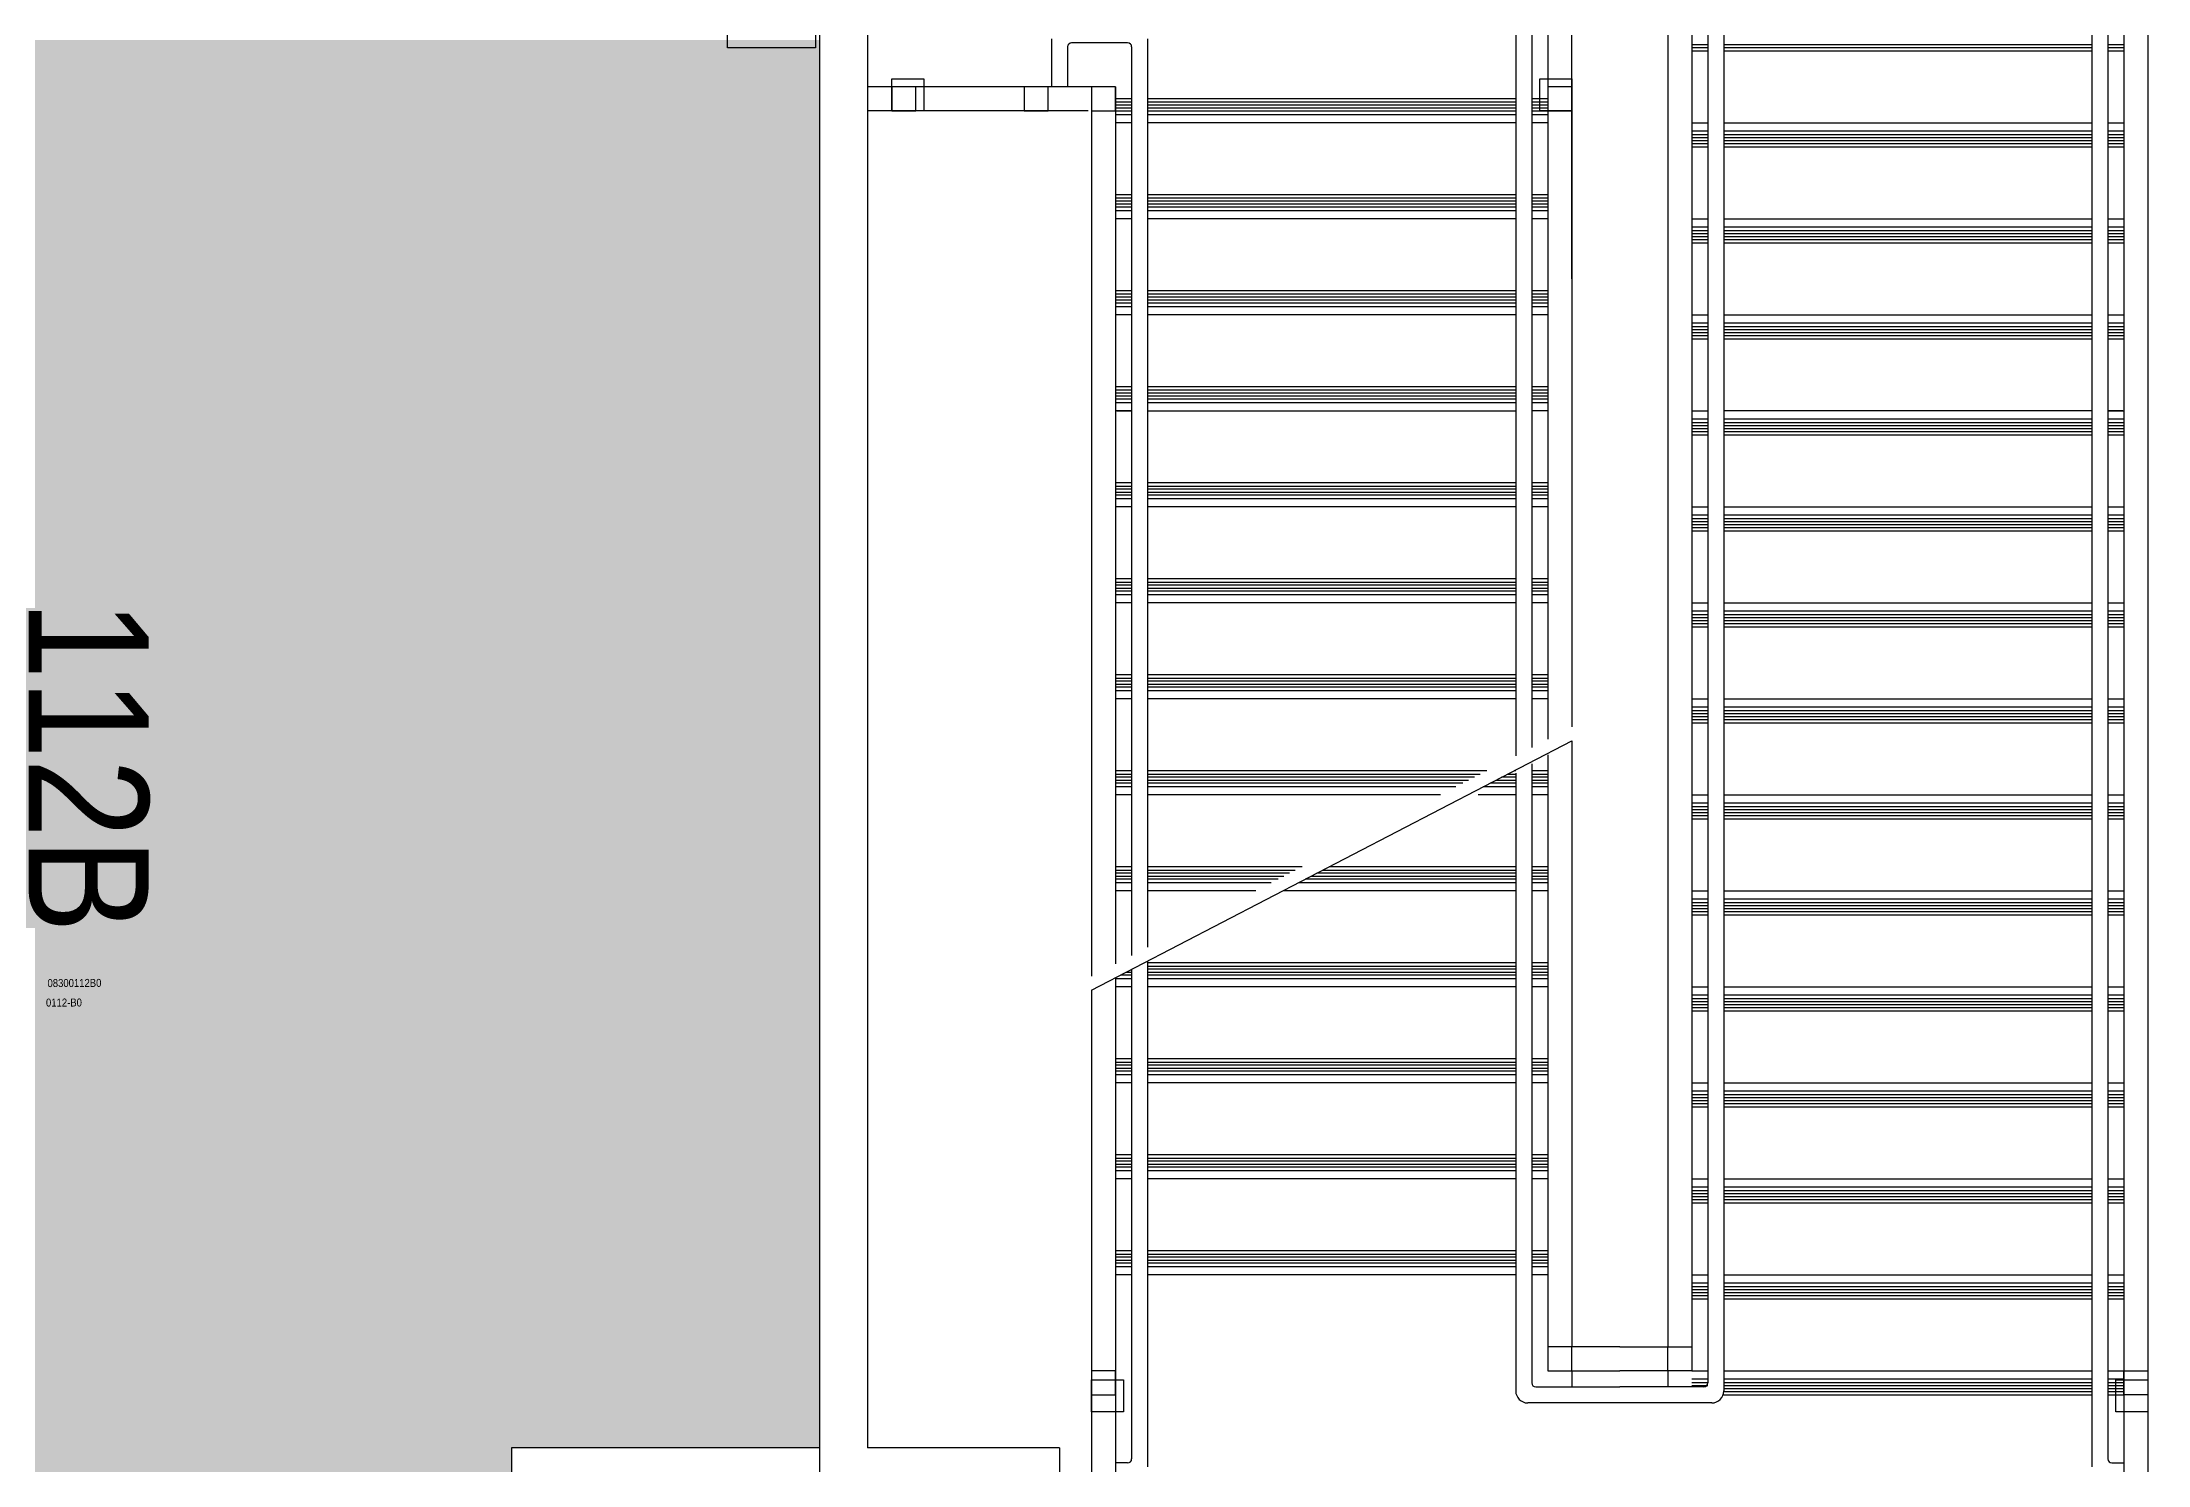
# Model space of a CAD drawing. Header units: inches. Extents: x 69173377 to 69175838, y 27696061 to 27697676.
# Drawn here: x 69175412.6 to 69175675.8, y 27696562.7 to 27696740.6 of the extents above; entities that cross this region are included whole.
import ezdxf
from ezdxf.enums import TextEntityAlignment as Align

# ---------------------------------------------------------------- set-up
doc = ezdxf.new("R2010")
doc.units = ezdxf.units.IN
doc.header["$LTSCALE"] = 0.5
doc.header["$MEASUREMENT"] = 0
for name, color, linetype in [('A-FLOR', 3, 'Continuous'), ('A-IDEN-RNUM', 7, 'Continuous'), ('A-IDEN-SNUM', 4, 'Continuous'), ('A-IDEN-VNUM', 4, 'Continuous'), ('A-SITE', 3, 'Continuous'), ('A-WALL', 5, 'Continuous'), ('Rooms-Category-Color', 7, 'Continuous'), ('Rooms-College-Color', 7, 'Continuous'), ('Rooms-Department-Color', 7, 'Continuous'), ('Rooms-Division-Color', 7, 'Continuous')]:
    doc.layers.add(name, color=color, linetype=linetype)
doc.styles.add('CP_ROOMSNUMBER', font='arial.ttf', dxfattribs={"height": 1})
doc.styles.add('CP_ROOMVNUMBER', font='arial.ttf', dxfattribs={"width": 0.85, "height": 0.075})

msp = doc.modelspace()

# ---------------------------------------------------------------- hatches: boundary and pattern name
at = {"layer": 'Rooms-Category-Color', "true_color": 0xfa9ba3}
msp.add_hatch(color=241, dxfattribs=at).paths.add_polyline_path([(69175509.78, 27696740.84), (69175509.78, 27696564.84), (69175471.28, 27696564.84), (69175471.28, 27696492.84), (69175509.78, 27696492.84), (69175509.78, 27696336.84), (69175533.78, 27696336.84), (69175533.78, 27696210.84), (69175473.78, 27696210.84), (69175473.78, 27696236.84), (69175383.78, 27696236.84), (69175383.78, 27696210.84), (69175335.78, 27696210.84), (69175335.78, 27696236.84), (69175218.78, 27696236.84), (69175218.78, 27696558.84), (69175294.78, 27696558.84), (69175294.78, 27696777.84), (69175369.78, 27696777.84), (69175369.78, 27696740.84), (69175509.78, 27696740.84)])
at = {"layer": 'Rooms-College-Color', "true_color": 0xadadad}
msp.add_hatch(color=253, dxfattribs=at).paths.add_polyline_path([(69175509.78, 27696740.84), (69175509.78, 27696564.84), (69175471.28, 27696564.84), (69175471.28, 27696492.84), (69175509.78, 27696492.84), (69175509.78, 27696336.84), (69175533.78, 27696336.84), (69175533.78, 27696210.84), (69175473.78, 27696210.84), (69175473.78, 27696236.84), (69175383.78, 27696236.84), (69175383.78, 27696210.84), (69175335.78, 27696210.84), (69175335.78, 27696236.84), (69175218.78, 27696236.84), (69175218.78, 27696558.84), (69175294.78, 27696558.84), (69175294.78, 27696777.84), (69175369.78, 27696777.84), (69175369.78, 27696740.84), (69175509.78, 27696740.84)])
at = {"layer": 'Rooms-Department-Color', "true_color": 0x80bc67}
msp.add_hatch(color=83, dxfattribs=at).paths.add_polyline_path([(69175509.78, 27696740.84), (69175509.78, 27696564.84), (69175471.28, 27696564.84), (69175471.28, 27696492.84), (69175509.78, 27696492.84), (69175509.78, 27696336.84), (69175533.78, 27696336.84), (69175533.78, 27696210.84), (69175473.78, 27696210.84), (69175473.78, 27696236.84), (69175383.78, 27696236.84), (69175383.78, 27696210.84), (69175335.78, 27696210.84), (69175335.78, 27696236.84), (69175218.78, 27696236.84), (69175218.78, 27696558.84), (69175294.78, 27696558.84), (69175294.78, 27696777.84), (69175369.78, 27696777.84), (69175369.78, 27696740.84), (69175509.78, 27696740.84)])
at = {"layer": 'Rooms-Division-Color', "true_color": 0x80bc67}
msp.add_hatch(color=83, dxfattribs=at).paths.add_polyline_path([(69175509.78, 27696740.84), (69175509.78, 27696564.84), (69175471.28, 27696564.84), (69175471.28, 27696492.84), (69175509.78, 27696492.84), (69175509.78, 27696336.84), (69175533.78, 27696336.84), (69175533.78, 27696210.84), (69175473.78, 27696210.84), (69175473.78, 27696236.84), (69175383.78, 27696236.84), (69175383.78, 27696210.84), (69175335.78, 27696210.84), (69175335.78, 27696236.84), (69175218.78, 27696236.84), (69175218.78, 27696558.84), (69175294.78, 27696558.84), (69175294.78, 27696777.84), (69175369.78, 27696777.84), (69175369.78, 27696740.84), (69175509.78, 27696740.84)])

# ---------------------------------------------------------------- linework, layer by layer
at = {"layer": 'A-FLOR'}
msp.add_lwpolyline([(69175509.28, 27696747.84), (69175509.28, 27696739.84), (69175498.28, 27696739.84), (69175498.28, 27696747.84)], close=True, dxfattribs=at)
at = {"layer": 'A-SITE'}
for p, q in [((69175600.78, 27696886.84), (69175600.78, 27696653.43)), ((69175603.78, 27696710.97), (69175603.78, 27696886.84)), ((69175620.78, 27696766.47), (69175620.78, 27696650.34)), ((69175622.78, 27696766.47), (69175622.78, 27696649.18)), ((69175668.78, 27696766.47), (69175668.78, 27696626.09)), ((69175670.78, 27696766.47), (69175670.78, 27696624.93)), ((69175596.78, 27696754.47), (69175596.78, 27696651.36)), ((69175598.78, 27696754.47), (69175598.78, 27696652.39)), ((69175618.78, 27696746.98), (69175618.78, 27696651.49)), ((69175672.78, 27696746.98), (69175672.78, 27696623.78)), ((69175672.78, 27696746.98), (69175672.78, 27696623.78)), ((69175615.78, 27696743.98), (69175615.78, 27696653.22)), ((69175675.78, 27696743.98), (69175675.78, 27696622.05)), ((69175538.78, 27696740.97), (69175538.78, 27696734.98)), ((69175540.78, 27696739.97), (69175540.78, 27696734.98)), ((69175548.28, 27696740.47), (69175541.28, 27696740.47)), ((69175548.78, 27696739.97), (69175548.78, 27696626.41)), ((69175550.78, 27696740.97), (69175550.78, 27696627.45)), ((69175618.78, 27696740.28), (69175620.78, 27696740.28)), ((69175618.78, 27696739.91), (69175620.78, 27696739.91)), ((69175618.78, 27696739.47), (69175620.78, 27696739.47)), ((69175622.78, 27696740.28), (69175668.78, 27696740.28)), ((69175622.78, 27696739.91), (69175668.78, 27696739.91)), ((69175622.78, 27696739.47), (69175668.78, 27696739.47)), ((69175670.78, 27696740.28), (69175672.78, 27696740.28)), ((69175670.78, 27696739.91), (69175672.78, 27696739.91)), ((69175670.78, 27696739.47), (69175672.78, 27696739.47)), ((69175546.34, 27696734.98), (69175515.79, 27696734.98)), ((69175546.78, 27696734.98), (69175546.78, 27696625.37)), ((69175546.78, 27696734.98), (69175546.78, 27696625.37)), ((69175543.34, 27696731.97), (69175515.79, 27696731.97)), ((69175543.78, 27696731.97), (69175543.78, 27696623.82)), ((69175548.78, 27696733.47), (69175546.78, 27696733.47)), ((69175548.78, 27696733.04), (69175546.78, 27696733.04)), ((69175548.78, 27696732.67), (69175546.78, 27696732.67)), ((69175548.78, 27696732.29), (69175546.78, 27696732.29)), ((69175548.78, 27696731.92), (69175546.78, 27696731.92)), ((69175596.78, 27696733.47), (69175550.78, 27696733.47)), ((69175596.78, 27696733.04), (69175550.78, 27696733.04)), ((69175596.78, 27696732.67), (69175550.78, 27696732.67)), ((69175596.78, 27696732.29), (69175550.78, 27696732.29)), ((69175596.78, 27696731.92), (69175550.78, 27696731.92)), ((69175600.78, 27696733.47), (69175598.78, 27696733.47)), ((69175600.78, 27696733.04), (69175598.78, 27696733.04)), ((69175600.78, 27696732.67), (69175598.78, 27696732.67)), ((69175600.78, 27696732.29), (69175598.78, 27696732.29)), ((69175600.78, 27696731.92), (69175598.78, 27696731.92)), ((69175603.78, 27696731.97), (69175603.78, 27696654.99)), ((69175548.78, 27696731.47), (69175546.78, 27696731.47)), ((69175596.78, 27696731.47), (69175550.78, 27696731.47)), ((69175600.78, 27696731.47), (69175598.78, 27696731.47)), ((69175618.78, 27696729.47), (69175620.78, 27696729.47)), ((69175618.78, 27696729.03), (69175620.78, 27696729.03)), ((69175622.78, 27696729.47), (69175668.78, 27696729.47)), ((69175622.78, 27696729.03), (69175668.78, 27696729.03)), ((69175670.78, 27696729.47), (69175672.78, 27696729.47)), ((69175670.78, 27696729.03), (69175672.78, 27696729.03)), ((69175618.78, 27696728.66), (69175620.78, 27696728.66)), ((69175618.78, 27696728.28), (69175620.78, 27696728.28)), ((69175618.78, 27696727.91), (69175620.78, 27696727.91)), ((69175618.78, 27696727.47), (69175620.78, 27696727.47)), ((69175622.78, 27696728.66), (69175668.78, 27696728.66)), ((69175622.78, 27696728.28), (69175668.78, 27696728.28)), ((69175622.78, 27696727.91), (69175668.78, 27696727.91)), ((69175622.78, 27696727.47), (69175668.78, 27696727.47)), ((69175670.78, 27696728.66), (69175672.78, 27696728.66)), ((69175670.78, 27696728.28), (69175672.78, 27696728.28)), ((69175670.78, 27696727.91), (69175672.78, 27696727.91)), ((69175670.78, 27696727.47), (69175672.78, 27696727.47)), ((69175548.78, 27696721.47), (69175546.78, 27696721.47)), ((69175548.78, 27696721.04), (69175546.78, 27696721.04)), ((69175596.78, 27696721.47), (69175550.78, 27696721.47)), ((69175596.78, 27696721.04), (69175550.78, 27696721.04)), ((69175600.78, 27696721.47), (69175598.78, 27696721.47)), ((69175600.78, 27696721.04), (69175598.78, 27696721.04)), ((69175548.78, 27696720.67), (69175546.78, 27696720.67)), ((69175548.78, 27696720.29), (69175546.78, 27696720.29)), ((69175548.78, 27696719.92), (69175546.78, 27696719.92)), ((69175548.78, 27696719.47), (69175546.78, 27696719.47)), ((69175596.78, 27696720.67), (69175550.78, 27696720.67)), ((69175596.78, 27696720.29), (69175550.78, 27696720.29)), ((69175596.78, 27696719.92), (69175550.78, 27696719.92)), ((69175596.78, 27696719.47), (69175550.78, 27696719.47)), ((69175600.78, 27696720.67), (69175598.78, 27696720.67)), ((69175600.78, 27696720.29), (69175598.78, 27696720.29)), ((69175600.78, 27696719.92), (69175598.78, 27696719.92)), ((69175600.78, 27696719.47), (69175598.78, 27696719.47)), ((69175618.78, 27696717.47), (69175620.78, 27696717.47)), ((69175618.78, 27696717.03), (69175620.78, 27696717.03)), ((69175618.78, 27696716.66), (69175620.78, 27696716.66)), ((69175618.78, 27696716.28), (69175620.78, 27696716.28)), ((69175618.78, 27696715.91), (69175620.78, 27696715.91)), ((69175622.78, 27696717.47), (69175668.78, 27696717.47)), ((69175622.78, 27696717.03), (69175668.78, 27696717.03)), ((69175622.78, 27696716.66), (69175668.78, 27696716.66)), ((69175622.78, 27696716.28), (69175668.78, 27696716.28)), ((69175622.78, 27696715.91), (69175668.78, 27696715.91)), ((69175670.78, 27696717.47), (69175672.78, 27696717.47)), ((69175670.78, 27696717.03), (69175672.78, 27696717.03)), ((69175670.78, 27696716.66), (69175672.78, 27696716.66)), ((69175670.78, 27696716.28), (69175672.78, 27696716.28)), ((69175670.78, 27696715.91), (69175672.78, 27696715.91)), ((69175618.78, 27696715.47), (69175620.78, 27696715.47)), ((69175622.78, 27696715.47), (69175668.78, 27696715.47)), ((69175670.78, 27696715.47), (69175672.78, 27696715.47)), ((69175548.78, 27696709.47), (69175546.78, 27696709.47)), ((69175548.78, 27696709.04), (69175546.78, 27696709.04)), ((69175548.78, 27696708.67), (69175546.78, 27696708.67)), ((69175548.78, 27696708.29), (69175546.78, 27696708.29)), ((69175548.78, 27696707.92), (69175546.78, 27696707.92)), ((69175596.78, 27696709.47), (69175550.78, 27696709.47)), ((69175596.78, 27696709.04), (69175550.78, 27696709.04)), ((69175596.78, 27696708.67), (69175550.78, 27696708.67)), ((69175596.78, 27696708.29), (69175550.78, 27696708.29)), ((69175596.78, 27696707.92), (69175550.78, 27696707.92)), ((69175600.78, 27696709.47), (69175598.78, 27696709.47)), ((69175600.78, 27696709.04), (69175598.78, 27696709.04)), ((69175600.78, 27696708.67), (69175598.78, 27696708.67)), ((69175600.78, 27696708.29), (69175598.78, 27696708.29)), ((69175600.78, 27696707.92), (69175598.78, 27696707.92)), ((69175548.78, 27696707.47), (69175546.78, 27696707.47)), ((69175596.78, 27696707.47), (69175550.78, 27696707.47)), ((69175600.78, 27696707.47), (69175598.78, 27696707.47)), ((69175618.78, 27696705.47), (69175620.78, 27696705.47)), ((69175622.78, 27696705.47), (69175668.78, 27696705.47)), ((69175670.78, 27696705.47), (69175672.78, 27696705.47)), ((69175618.78, 27696705.03), (69175620.78, 27696705.03)), ((69175618.78, 27696704.66), (69175620.78, 27696704.66)), ((69175618.78, 27696704.28), (69175620.78, 27696704.28)), ((69175618.78, 27696703.91), (69175620.78, 27696703.91)), ((69175618.78, 27696703.47), (69175620.78, 27696703.47)), ((69175622.78, 27696705.03), (69175668.78, 27696705.03)), ((69175622.78, 27696704.66), (69175668.78, 27696704.66)), ((69175622.78, 27696704.28), (69175668.78, 27696704.28)), ((69175622.78, 27696703.91), (69175668.78, 27696703.91)), ((69175622.78, 27696703.47), (69175668.78, 27696703.47)), ((69175670.78, 27696705.03), (69175672.78, 27696705.03)), ((69175670.78, 27696704.66), (69175672.78, 27696704.66)), ((69175670.78, 27696704.28), (69175672.78, 27696704.28)), ((69175670.78, 27696703.91), (69175672.78, 27696703.91)), ((69175670.78, 27696703.47), (69175672.78, 27696703.47)), ((69175548.78, 27696697.48), (69175546.78, 27696697.48)), ((69175596.78, 27696697.48), (69175550.78, 27696697.48)), ((69175600.78, 27696697.48), (69175598.78, 27696697.48)), ((69175548.78, 27696697.04), (69175546.78, 27696697.04)), ((69175548.78, 27696696.67), (69175546.78, 27696696.67)), ((69175548.78, 27696696.29), (69175546.78, 27696696.29)), ((69175548.78, 27696695.92), (69175546.78, 27696695.92)), ((69175548.78, 27696695.48), (69175546.78, 27696695.48)), ((69175596.78, 27696697.04), (69175550.78, 27696697.04)), ((69175596.78, 27696696.67), (69175550.78, 27696696.67)), ((69175596.78, 27696696.29), (69175550.78, 27696696.29)), ((69175596.78, 27696695.92), (69175550.78, 27696695.92)), ((69175596.78, 27696695.48), (69175550.78, 27696695.48)), ((69175600.78, 27696697.04), (69175598.78, 27696697.04)), ((69175600.78, 27696696.67), (69175598.78, 27696696.67)), ((69175600.78, 27696696.29), (69175598.78, 27696696.29)), ((69175600.78, 27696695.92), (69175598.78, 27696695.92)), ((69175600.78, 27696695.48), (69175598.78, 27696695.48)), ((69175618.78, 27696694.47), (69175618.78, 27696651.49)), ((69175618.78, 27696693.48), (69175620.78, 27696693.48)), ((69175618.78, 27696693.03), (69175620.78, 27696693.03)), ((69175618.78, 27696692.66), (69175620.78, 27696692.66)), ((69175618.78, 27696692.28), (69175620.78, 27696692.28)), ((69175622.78, 27696693.48), (69175668.78, 27696693.48)), ((69175622.78, 27696693.03), (69175668.78, 27696693.03)), ((69175622.78, 27696692.66), (69175668.78, 27696692.66)), ((69175622.78, 27696692.28), (69175668.78, 27696692.28)), ((69175670.78, 27696693.48), (69175672.78, 27696693.48)), ((69175670.78, 27696693.03), (69175672.78, 27696693.03)), ((69175670.78, 27696692.66), (69175672.78, 27696692.66)), ((69175670.78, 27696692.28), (69175672.78, 27696692.28)), ((69175618.78, 27696691.91), (69175620.78, 27696691.91)), ((69175618.78, 27696691.48), (69175620.78, 27696691.48)), ((69175622.78, 27696691.91), (69175668.78, 27696691.91)), ((69175622.78, 27696691.48), (69175668.78, 27696691.48)), ((69175670.78, 27696691.91), (69175672.78, 27696691.91)), ((69175670.78, 27696691.48), (69175672.78, 27696691.48)), ((69175548.78, 27696685.47), (69175546.78, 27696685.47)), ((69175548.78, 27696685.04), (69175546.78, 27696685.04)), ((69175548.78, 27696684.67), (69175546.78, 27696684.67)), ((69175548.78, 27696684.29), (69175546.78, 27696684.29)), ((69175596.78, 27696685.47), (69175550.78, 27696685.47)), ((69175596.78, 27696685.04), (69175550.78, 27696685.04)), ((69175596.78, 27696684.67), (69175550.78, 27696684.67)), ((69175596.78, 27696684.29), (69175550.78, 27696684.29)), ((69175600.78, 27696685.47), (69175598.78, 27696685.47)), ((69175600.78, 27696685.04), (69175598.78, 27696685.04)), ((69175600.78, 27696684.67), (69175598.78, 27696684.67)), ((69175600.78, 27696684.29), (69175598.78, 27696684.29)), ((69175548.78, 27696683.92), (69175546.78, 27696683.92)), ((69175548.78, 27696683.47), (69175546.78, 27696683.47)), ((69175596.78, 27696683.92), (69175550.78, 27696683.92)), ((69175596.78, 27696683.47), (69175550.78, 27696683.47)), ((69175600.78, 27696683.92), (69175598.78, 27696683.92)), ((69175600.78, 27696683.47), (69175598.78, 27696683.47)), ((69175618.78, 27696681.47), (69175620.78, 27696681.47)), ((69175618.78, 27696681.03), (69175620.78, 27696681.03)), ((69175618.78, 27696680.66), (69175620.78, 27696680.66)), ((69175618.78, 27696680.28), (69175620.78, 27696680.28)), ((69175618.78, 27696679.91), (69175620.78, 27696679.91)), ((69175618.78, 27696679.47), (69175620.78, 27696679.47)), ((69175622.78, 27696681.47), (69175668.78, 27696681.47)), ((69175622.78, 27696681.03), (69175668.78, 27696681.03)), ((69175622.78, 27696680.66), (69175668.78, 27696680.66)), ((69175622.78, 27696680.28), (69175668.78, 27696680.28)), ((69175622.78, 27696679.91), (69175668.78, 27696679.91)), ((69175622.78, 27696679.47), (69175668.78, 27696679.47)), ((69175670.78, 27696681.47), (69175672.78, 27696681.47)), ((69175670.78, 27696681.03), (69175672.78, 27696681.03)), ((69175670.78, 27696680.66), (69175672.78, 27696680.66)), ((69175670.78, 27696680.28), (69175672.78, 27696680.28)), ((69175670.78, 27696679.91), (69175672.78, 27696679.91)), ((69175670.78, 27696679.47), (69175672.78, 27696679.47)), ((69175548.78, 27696673.47), (69175546.78, 27696673.47)), ((69175548.78, 27696673.04), (69175546.78, 27696673.04)), ((69175548.78, 27696672.67), (69175546.78, 27696672.67)), ((69175548.78, 27696672.29), (69175546.78, 27696672.29)), ((69175548.78, 27696671.92), (69175546.78, 27696671.92)), ((69175548.78, 27696671.47), (69175546.78, 27696671.47)), ((69175596.78, 27696673.47), (69175550.78, 27696673.47)), ((69175596.78, 27696673.04), (69175550.78, 27696673.04)), ((69175596.78, 27696672.67), (69175550.78, 27696672.67)), ((69175596.78, 27696672.29), (69175550.78, 27696672.29)), ((69175596.78, 27696671.92), (69175550.78, 27696671.92)), ((69175596.78, 27696671.47), (69175550.78, 27696671.47)), ((69175600.78, 27696673.47), (69175598.78, 27696673.47)), ((69175600.78, 27696673.04), (69175598.78, 27696673.04)), ((69175600.78, 27696672.67), (69175598.78, 27696672.67)), ((69175600.78, 27696672.29), (69175598.78, 27696672.29)), ((69175600.78, 27696671.92), (69175598.78, 27696671.92)), ((69175600.78, 27696671.47), (69175598.78, 27696671.47)), ((69175618.78, 27696669.47), (69175620.78, 27696669.47)), ((69175618.78, 27696669.03), (69175620.78, 27696669.03)), ((69175618.78, 27696668.66), (69175620.78, 27696668.66)), ((69175622.78, 27696669.47), (69175668.78, 27696669.47)), ((69175622.78, 27696669.03), (69175668.78, 27696669.03)), ((69175622.78, 27696668.66), (69175668.78, 27696668.66)), ((69175670.78, 27696669.47), (69175672.78, 27696669.47)), ((69175670.78, 27696669.03), (69175672.78, 27696669.03)), ((69175670.78, 27696668.66), (69175672.78, 27696668.66)), ((69175618.78, 27696668.28), (69175620.78, 27696668.28)), ((69175618.78, 27696667.91), (69175620.78, 27696667.91)), ((69175618.78, 27696667.47), (69175620.78, 27696667.47)), ((69175622.78, 27696668.28), (69175668.78, 27696668.28)), ((69175622.78, 27696667.91), (69175668.78, 27696667.91)), ((69175622.78, 27696667.47), (69175668.78, 27696667.47)), ((69175670.78, 27696668.28), (69175672.78, 27696668.28)), ((69175670.78, 27696667.91), (69175672.78, 27696667.91)), ((69175670.78, 27696667.47), (69175672.78, 27696667.47)), ((69175548.78, 27696661.47), (69175546.78, 27696661.47)), ((69175548.78, 27696661.04), (69175546.78, 27696661.04)), ((69175548.78, 27696660.67), (69175546.78, 27696660.67)), ((69175596.78, 27696661.47), (69175550.78, 27696661.47)), ((69175596.78, 27696661.04), (69175550.78, 27696661.04)), ((69175596.78, 27696660.67), (69175550.78, 27696660.67)), ((69175600.78, 27696661.47), (69175598.78, 27696661.47)), ((69175600.78, 27696661.04), (69175598.78, 27696661.04)), ((69175600.78, 27696660.67), (69175598.78, 27696660.67)), ((69175548.78, 27696660.29), (69175546.78, 27696660.29)), ((69175548.78, 27696659.92), (69175546.78, 27696659.92)), ((69175548.78, 27696659.47), (69175546.78, 27696659.47)), ((69175596.78, 27696660.29), (69175550.78, 27696660.29)), ((69175596.78, 27696659.92), (69175550.78, 27696659.92)), ((69175596.78, 27696659.47), (69175550.78, 27696659.47)), ((69175600.78, 27696660.29), (69175598.78, 27696660.29)), ((69175600.78, 27696659.92), (69175598.78, 27696659.92)), ((69175600.78, 27696659.47), (69175598.78, 27696659.47)), ((69175618.78, 27696657.47), (69175620.78, 27696657.47)), ((69175618.78, 27696657.03), (69175620.78, 27696657.03)), ((69175618.78, 27696656.66), (69175620.78, 27696656.66)), ((69175618.78, 27696656.28), (69175620.78, 27696656.28)), ((69175618.78, 27696655.91), (69175620.78, 27696655.91)), ((69175618.78, 27696655.47), (69175620.78, 27696655.47)), ((69175622.78, 27696657.47), (69175668.78, 27696657.47)), ((69175622.78, 27696657.03), (69175668.78, 27696657.03)), ((69175622.78, 27696656.66), (69175668.78, 27696656.66)), ((69175622.78, 27696656.28), (69175668.78, 27696656.28)), ((69175622.78, 27696655.91), (69175668.78, 27696655.91)), ((69175622.78, 27696655.47), (69175668.78, 27696655.47)), ((69175670.78, 27696657.47), (69175672.78, 27696657.47)), ((69175670.78, 27696657.03), (69175672.78, 27696657.03)), ((69175670.78, 27696656.66), (69175672.78, 27696656.66)), ((69175670.78, 27696656.28), (69175672.78, 27696656.28)), ((69175670.78, 27696655.91), (69175672.78, 27696655.91)), ((69175670.78, 27696655.47), (69175672.78, 27696655.47)), ((69175543.78, 27696622.05), (69175603.78, 27696653.22)), ((69175603.78, 27696653.22), (69175603.78, 27696577.47)), ((69175615.78, 27696653.22), (69175615.78, 27696577.47)), ((69175598.78, 27696650.34), (69175598.78, 27696572.97)), ((69175600.78, 27696651.49), (69175600.78, 27696574.47)), ((69175600.78, 27696651.49), (69175600.78, 27696574.47)), ((69175618.78, 27696651.49), (69175618.78, 27696574.47)), ((69175618.78, 27696651.49), (69175618.78, 27696574.47)), ((69175620.78, 27696650.34), (69175620.78, 27696572.97)), ((69175548.78, 27696649.47), (69175546.78, 27696649.47)), ((69175548.78, 27696649.04), (69175546.78, 27696649.04)), ((69175548.78, 27696648.67), (69175546.78, 27696648.67)), ((69175548.78, 27696648.29), (69175546.78, 27696648.29)), ((69175548.78, 27696647.92), (69175546.78, 27696647.92)), ((69175548.78, 27696647.47), (69175546.78, 27696647.47)), ((69175593.16, 27696649.47), (69175550.78, 27696649.47)), ((69175592.33, 27696649.04), (69175550.78, 27696649.04)), ((69175591.61, 27696648.67), (69175550.78, 27696648.67)), ((69175590.88, 27696648.29), (69175550.78, 27696648.29)), ((69175590.16, 27696647.92), (69175550.78, 27696647.92)), ((69175589.31, 27696647.47), (69175550.78, 27696647.47)), ((69175596.78, 27696647.47), (69175592.72, 27696647.47)), ((69175596.78, 27696647.92), (69175593.57, 27696647.92)), ((69175596.78, 27696648.29), (69175594.29, 27696648.29)), ((69175596.78, 27696648.67), (69175595.01, 27696648.67)), ((69175596.78, 27696649.04), (69175595.73, 27696649.04)), ((69175596.78, 27696649.47), (69175596.57, 27696649.47)), ((69175596.78, 27696649.18), (69175596.78, 27696571.97)), ((69175600.78, 27696649.47), (69175598.78, 27696649.47)), ((69175600.78, 27696649.04), (69175598.78, 27696649.04)), ((69175600.78, 27696648.67), (69175598.78, 27696648.67)), ((69175600.78, 27696648.29), (69175598.78, 27696648.29)), ((69175600.78, 27696647.92), (69175598.78, 27696647.92)), ((69175600.78, 27696647.47), (69175598.78, 27696647.47)), ((69175622.78, 27696649.18), (69175622.78, 27696571.97)), ((69175618.78, 27696645.47), (69175620.78, 27696645.47)), ((69175618.78, 27696645.03), (69175620.78, 27696645.03)), ((69175622.78, 27696645.47), (69175668.78, 27696645.47)), ((69175622.78, 27696645.03), (69175668.78, 27696645.03)), ((69175670.78, 27696645.47), (69175672.78, 27696645.47)), ((69175670.78, 27696645.03), (69175672.78, 27696645.03)), ((69175618.78, 27696644.66), (69175620.78, 27696644.66)), ((69175618.78, 27696644.28), (69175620.78, 27696644.28)), ((69175618.78, 27696643.91), (69175620.78, 27696643.91)), ((69175618.78, 27696643.47), (69175620.78, 27696643.47)), ((69175622.78, 27696644.66), (69175668.78, 27696644.66)), ((69175622.78, 27696644.28), (69175668.78, 27696644.28)), ((69175622.78, 27696643.91), (69175668.78, 27696643.91)), ((69175622.78, 27696643.47), (69175668.78, 27696643.47)), ((69175670.78, 27696644.66), (69175672.78, 27696644.66)), ((69175670.78, 27696644.28), (69175672.78, 27696644.28)), ((69175670.78, 27696643.91), (69175672.78, 27696643.91)), ((69175670.78, 27696643.47), (69175672.78, 27696643.47)), ((69175548.78, 27696637.47), (69175546.78, 27696637.47)), ((69175548.78, 27696637.04), (69175546.78, 27696637.04)), ((69175570.07, 27696637.47), (69175550.78, 27696637.47)), ((69175569.23, 27696637.04), (69175550.78, 27696637.04)), ((69175596.78, 27696637.04), (69175572.64, 27696637.04)), ((69175596.78, 27696637.47), (69175573.47, 27696637.47)), ((69175600.78, 27696637.47), (69175598.78, 27696637.47)), ((69175600.78, 27696637.04), (69175598.78, 27696637.04)), ((69175548.78, 27696636.67), (69175546.78, 27696636.67)), ((69175548.78, 27696636.29), (69175546.78, 27696636.29)), ((69175548.78, 27696635.92), (69175546.78, 27696635.92)), ((69175548.78, 27696635.47), (69175546.78, 27696635.47)), ((69175568.51, 27696636.67), (69175550.78, 27696636.67)), ((69175567.79, 27696636.29), (69175550.78, 27696636.29)), ((69175567.07, 27696635.92), (69175550.78, 27696635.92)), ((69175566.22, 27696635.47), (69175550.78, 27696635.47)), ((69175596.78, 27696635.47), (69175569.62, 27696635.47)), ((69175596.78, 27696635.92), (69175570.47, 27696635.92)), ((69175596.78, 27696636.29), (69175571.19, 27696636.29)), ((69175596.78, 27696636.67), (69175571.91, 27696636.67)), ((69175600.78, 27696636.67), (69175598.78, 27696636.67)), ((69175600.78, 27696636.29), (69175598.78, 27696636.29)), ((69175600.78, 27696635.92), (69175598.78, 27696635.92)), ((69175600.78, 27696635.47), (69175598.78, 27696635.47)), ((69175618.78, 27696633.47), (69175620.78, 27696633.47)), ((69175618.78, 27696633.03), (69175620.78, 27696633.03)), ((69175618.78, 27696632.66), (69175620.78, 27696632.66)), ((69175618.78, 27696632.28), (69175620.78, 27696632.28)), ((69175618.78, 27696631.91), (69175620.78, 27696631.91)), ((69175622.78, 27696633.47), (69175668.78, 27696633.47)), ((69175622.78, 27696633.03), (69175668.78, 27696633.03)), ((69175622.78, 27696632.66), (69175668.78, 27696632.66)), ((69175622.78, 27696632.28), (69175668.78, 27696632.28)), ((69175622.78, 27696631.91), (69175668.78, 27696631.91)), ((69175670.78, 27696633.47), (69175672.78, 27696633.47)), ((69175670.78, 27696633.03), (69175672.78, 27696633.03)), ((69175670.78, 27696632.66), (69175672.78, 27696632.66)), ((69175670.78, 27696632.28), (69175672.78, 27696632.28)), ((69175670.78, 27696631.91), (69175672.78, 27696631.91)), ((69175618.78, 27696631.47), (69175620.78, 27696631.47)), ((69175622.78, 27696631.47), (69175668.78, 27696631.47)), ((69175670.78, 27696631.47), (69175672.78, 27696631.47)), ((69175548.78, 27696623.92), (69175547.38, 27696623.92)), ((69175548.78, 27696624.29), (69175548.1, 27696624.29)), ((69175548.78, 27696624.65), (69175548.78, 27696563.47)), ((69175550.78, 27696625.69), (69175550.78, 27696562.47)), ((69175596.78, 27696625.47), (69175550.78, 27696625.47)), ((69175596.78, 27696625.04), (69175550.78, 27696625.04)), ((69175596.78, 27696624.67), (69175550.78, 27696624.67)), ((69175596.78, 27696624.29), (69175550.78, 27696624.29)), ((69175596.78, 27696623.92), (69175550.78, 27696623.92)), ((69175600.78, 27696625.47), (69175598.78, 27696625.47)), ((69175600.78, 27696625.04), (69175598.78, 27696625.04)), ((69175600.78, 27696624.67), (69175598.78, 27696624.67)), ((69175600.78, 27696624.29), (69175598.78, 27696624.29)), ((69175600.78, 27696623.92), (69175598.78, 27696623.92)), ((69175668.78, 27696626.09), (69175668.78, 27696562.47)), ((69175670.78, 27696624.93), (69175670.78, 27696563.47)), ((69175672.78, 27696623.78), (69175672.78, 27696521.22)), ((69175672.78, 27696623.78), (69175672.78, 27696521.22)), ((69175543.78, 27696622.05), (69175543.78, 27696518.22)), ((69175546.78, 27696623.61), (69175546.78, 27696521.22)), ((69175546.78, 27696623.61), (69175546.78, 27696521.22)), ((69175548.78, 27696623.47), (69175546.78, 27696623.47)), ((69175596.78, 27696623.47), (69175550.78, 27696623.47)), ((69175600.78, 27696623.47), (69175598.78, 27696623.47)), ((69175618.78, 27696621.47), (69175620.78, 27696621.47)), ((69175618.78, 27696621.03), (69175620.78, 27696621.03)), ((69175622.78, 27696621.47), (69175668.78, 27696621.47)), ((69175622.78, 27696621.03), (69175668.78, 27696621.03)), ((69175670.78, 27696621.47), (69175672.78, 27696621.47)), ((69175670.78, 27696621.03), (69175672.78, 27696621.03)), ((69175675.78, 27696622.05), (69175675.78, 27696518.22)), ((69175618.78, 27696620.66), (69175620.78, 27696620.66)), ((69175618.78, 27696620.28), (69175620.78, 27696620.28)), ((69175618.78, 27696619.91), (69175620.78, 27696619.91)), ((69175618.78, 27696619.47), (69175620.78, 27696619.47)), ((69175622.78, 27696620.66), (69175668.78, 27696620.66)), ((69175622.78, 27696620.28), (69175668.78, 27696620.28)), ((69175622.78, 27696619.91), (69175668.78, 27696619.91)), ((69175622.78, 27696619.47), (69175668.78, 27696619.47)), ((69175670.78, 27696620.66), (69175672.78, 27696620.66)), ((69175670.78, 27696620.28), (69175672.78, 27696620.28)), ((69175670.78, 27696619.91), (69175672.78, 27696619.91)), ((69175670.78, 27696619.47), (69175672.78, 27696619.47)), ((69175548.78, 27696613.47), (69175546.78, 27696613.47)), ((69175596.78, 27696613.47), (69175550.78, 27696613.47)), ((69175600.78, 27696613.47), (69175598.78, 27696613.47)), ((69175548.78, 27696613.04), (69175546.78, 27696613.04)), ((69175548.78, 27696612.67), (69175546.78, 27696612.67)), ((69175548.78, 27696612.29), (69175546.78, 27696612.29)), ((69175548.78, 27696611.92), (69175546.78, 27696611.92)), ((69175548.78, 27696611.47), (69175546.78, 27696611.47)), ((69175596.78, 27696613.04), (69175550.78, 27696613.04)), ((69175596.78, 27696612.67), (69175550.78, 27696612.67)), ((69175596.78, 27696612.29), (69175550.78, 27696612.29)), ((69175596.78, 27696611.92), (69175550.78, 27696611.92)), ((69175596.78, 27696611.47), (69175550.78, 27696611.47)), ((69175600.78, 27696613.04), (69175598.78, 27696613.04)), ((69175600.78, 27696612.67), (69175598.78, 27696612.67)), ((69175600.78, 27696612.29), (69175598.78, 27696612.29)), ((69175600.78, 27696611.92), (69175598.78, 27696611.92)), ((69175600.78, 27696611.47), (69175598.78, 27696611.47)), ((69175618.78, 27696609.47), (69175620.78, 27696609.47)), ((69175618.78, 27696609.03), (69175620.78, 27696609.03)), ((69175618.78, 27696608.66), (69175620.78, 27696608.66)), ((69175618.78, 27696608.28), (69175620.78, 27696608.28)), ((69175618.78, 27696607.91), (69175620.78, 27696607.91)), ((69175622.78, 27696609.47), (69175668.78, 27696609.47)), ((69175622.78, 27696609.03), (69175668.78, 27696609.03)), ((69175622.78, 27696608.66), (69175668.78, 27696608.66)), ((69175622.78, 27696608.28), (69175668.78, 27696608.28)), ((69175622.78, 27696607.91), (69175668.78, 27696607.91)), ((69175670.78, 27696609.47), (69175672.78, 27696609.47)), ((69175670.78, 27696609.03), (69175672.78, 27696609.03)), ((69175670.78, 27696608.66), (69175672.78, 27696608.66)), ((69175670.78, 27696608.28), (69175672.78, 27696608.28)), ((69175670.78, 27696607.91), (69175672.78, 27696607.91)), ((69175618.78, 27696607.47), (69175620.78, 27696607.47)), ((69175622.78, 27696607.47), (69175668.78, 27696607.47)), ((69175670.78, 27696607.47), (69175672.78, 27696607.47)), ((69175548.78, 27696601.47), (69175546.78, 27696601.47)), ((69175548.78, 27696601.04), (69175546.78, 27696601.04)), ((69175548.78, 27696600.67), (69175546.78, 27696600.67)), ((69175548.78, 27696600.29), (69175546.78, 27696600.29)), ((69175596.78, 27696601.47), (69175550.78, 27696601.47)), ((69175596.78, 27696601.04), (69175550.78, 27696601.04)), ((69175596.78, 27696600.67), (69175550.78, 27696600.67)), ((69175596.78, 27696600.29), (69175550.78, 27696600.29)), ((69175600.78, 27696601.47), (69175598.78, 27696601.47)), ((69175600.78, 27696601.04), (69175598.78, 27696601.04)), ((69175600.78, 27696600.67), (69175598.78, 27696600.67)), ((69175600.78, 27696600.29), (69175598.78, 27696600.29)), ((69175548.78, 27696599.92), (69175546.78, 27696599.92)), ((69175548.78, 27696599.47), (69175546.78, 27696599.47)), ((69175548.78, 27696598.47), (69175546.78, 27696598.47)), ((69175596.78, 27696599.92), (69175550.78, 27696599.92)), ((69175596.78, 27696599.47), (69175550.78, 27696599.47)), ((69175596.78, 27696598.47), (69175550.78, 27696598.47)), ((69175600.78, 27696599.92), (69175598.78, 27696599.92)), ((69175600.78, 27696599.47), (69175598.78, 27696599.47)), ((69175600.78, 27696598.47), (69175598.78, 27696598.47)), ((69175618.78, 27696598.47), (69175620.78, 27696598.47)), ((69175618.78, 27696597.47), (69175620.78, 27696597.47)), ((69175622.78, 27696598.47), (69175668.78, 27696598.47)), ((69175622.78, 27696597.47), (69175668.78, 27696597.47)), ((69175670.78, 27696598.47), (69175672.78, 27696598.47)), ((69175670.78, 27696597.47), (69175672.78, 27696597.47)), ((69175618.78, 27696597.03), (69175620.78, 27696597.03)), ((69175618.78, 27696596.66), (69175620.78, 27696596.66)), ((69175618.78, 27696596.28), (69175620.78, 27696596.28)), ((69175618.78, 27696595.91), (69175620.78, 27696595.91)), ((69175618.78, 27696595.47), (69175620.78, 27696595.47)), ((69175622.78, 27696597.03), (69175668.78, 27696597.03)), ((69175622.78, 27696596.66), (69175668.78, 27696596.66)), ((69175622.78, 27696596.28), (69175668.78, 27696596.28)), ((69175622.78, 27696595.91), (69175668.78, 27696595.91)), ((69175622.78, 27696595.47), (69175668.78, 27696595.47)), ((69175670.78, 27696597.03), (69175672.78, 27696597.03)), ((69175670.78, 27696596.66), (69175672.78, 27696596.66)), ((69175670.78, 27696596.28), (69175672.78, 27696596.28)), ((69175670.78, 27696595.91), (69175672.78, 27696595.91)), ((69175670.78, 27696595.47), (69175672.78, 27696595.47)), ((69175548.78, 27696589.47), (69175546.78, 27696589.47)), ((69175596.78, 27696589.47), (69175550.78, 27696589.47)), ((69175600.78, 27696589.47), (69175598.78, 27696589.47)), ((69175548.78, 27696589.04), (69175546.78, 27696589.04)), ((69175548.78, 27696588.67), (69175546.78, 27696588.67)), ((69175548.78, 27696588.29), (69175546.78, 27696588.29)), ((69175548.78, 27696587.92), (69175546.78, 27696587.92)), ((69175548.78, 27696587.47), (69175546.78, 27696587.47)), ((69175596.78, 27696589.04), (69175550.78, 27696589.04)), ((69175596.78, 27696588.67), (69175550.78, 27696588.67)), ((69175596.78, 27696588.29), (69175550.78, 27696588.29)), ((69175596.78, 27696587.92), (69175550.78, 27696587.92)), ((69175596.78, 27696587.47), (69175550.78, 27696587.47)), ((69175600.78, 27696589.04), (69175598.78, 27696589.04)), ((69175600.78, 27696588.67), (69175598.78, 27696588.67)), ((69175600.78, 27696588.29), (69175598.78, 27696588.29)), ((69175600.78, 27696587.92), (69175598.78, 27696587.92)), ((69175600.78, 27696587.47), (69175598.78, 27696587.47)), ((69175548.78, 27696586.47), (69175546.78, 27696586.47)), ((69175596.78, 27696586.47), (69175550.78, 27696586.47)), ((69175600.78, 27696586.47), (69175598.78, 27696586.47)), ((69175618.78, 27696586.47), (69175620.78, 27696586.47)), ((69175618.78, 27696585.47), (69175620.78, 27696585.47)), ((69175618.78, 27696585.03), (69175620.78, 27696585.03)), ((69175618.78, 27696584.66), (69175620.78, 27696584.66)), ((69175618.78, 27696584.28), (69175620.78, 27696584.28)), ((69175622.78, 27696586.47), (69175668.78, 27696586.47)), ((69175622.78, 27696585.47), (69175668.78, 27696585.47)), ((69175622.78, 27696585.03), (69175668.78, 27696585.03)), ((69175622.78, 27696584.66), (69175668.78, 27696584.66)), ((69175622.78, 27696584.28), (69175668.78, 27696584.28)), ((69175670.78, 27696586.47), (69175672.78, 27696586.47)), ((69175670.78, 27696585.47), (69175672.78, 27696585.47)), ((69175670.78, 27696585.03), (69175672.78, 27696585.03)), ((69175670.78, 27696584.66), (69175672.78, 27696584.66)), ((69175670.78, 27696584.28), (69175672.78, 27696584.28)), ((69175618.78, 27696583.91), (69175620.78, 27696583.91)), ((69175618.78, 27696583.47), (69175620.78, 27696583.47)), ((69175622.78, 27696583.91), (69175668.78, 27696583.91)), ((69175622.78, 27696583.47), (69175668.78, 27696583.47)), ((69175670.78, 27696583.91), (69175672.78, 27696583.91)), ((69175670.78, 27696583.47), (69175672.78, 27696583.47)), ((69175609.78, 27696577.47), (69175603.78, 27696577.47)), ((69175609.78, 27696577.47), (69175615.78, 27696577.47)), ((69175600.78, 27696574.47), (69175609.78, 27696574.47)), ((69175603.78, 27696574.47), (69175603.78, 27696572.47)), ((69175618.78, 27696574.47), (69175609.78, 27696574.47)), ((69175615.78, 27696574.47), (69175615.78, 27696572.47)), ((69175618.78, 27696574.47), (69175620.78, 27696574.47)), ((69175622.78, 27696574.47), (69175668.78, 27696574.47)), ((69175670.78, 27696574.47), (69175672.78, 27696574.47)), ((69175599.28, 27696572.47), (69175609.78, 27696572.47)), ((69175620.28, 27696572.47), (69175609.78, 27696572.47)), ((69175618.78, 27696573.47), (69175620.78, 27696573.47)), ((69175618.78, 27696573.03), (69175620.78, 27696573.03)), ((69175618.78, 27696572.66), (69175620.78, 27696572.66)), ((69175622.78, 27696573.47), (69175668.78, 27696573.47)), ((69175622.78, 27696573.03), (69175668.78, 27696573.03)), ((69175622.78, 27696572.66), (69175668.78, 27696572.66)), ((69175622.78, 27696572.28), (69175668.78, 27696572.28)), ((69175622.78, 27696571.91), (69175668.78, 27696571.91)), ((69175622.78, 27696571.47), (69175668.78, 27696571.47)), ((69175670.78, 27696573.47), (69175672.78, 27696573.47)), ((69175670.78, 27696573.03), (69175672.78, 27696573.03)), ((69175670.78, 27696572.66), (69175672.78, 27696572.66)), ((69175670.78, 27696572.28), (69175672.78, 27696572.28)), ((69175670.78, 27696571.91), (69175672.78, 27696571.91)), ((69175670.78, 27696571.47), (69175672.78, 27696571.47)), ((69175621.28, 27696570.47), (69175598.28, 27696570.47)), ((69175548.28, 27696562.97), (69175546.78, 27696562.97)), ((69175671.28, 27696562.97), (69175672.78, 27696562.97))]:
    msp.add_line(p, q, dxfattribs=at)
for points in [[(69175518.79, 27696735.97), (69175522.79, 27696735.97), (69175522.79, 27696731.97), (69175518.79, 27696731.97)], [(69175518.79, 27696734.97), (69175518.79, 27696731.97), (69175521.79, 27696731.97), (69175521.79, 27696734.97)], [(69175535.34, 27696734.97), (69175535.34, 27696731.97), (69175538.34, 27696731.97), (69175538.34, 27696734.97)], [(69175543.78, 27696734.98), (69175543.78, 27696731.97), (69175546.78, 27696731.97), (69175546.78, 27696734.98)], [(69175599.78, 27696735.97), (69175603.78, 27696735.97), (69175603.78, 27696731.97), (69175599.78, 27696731.97)], [(69175600.78, 27696734.97), (69175600.78, 27696731.97), (69175603.78, 27696731.97), (69175603.78, 27696734.97)], [(69175600.78, 27696577.47), (69175600.78, 27696574.47), (69175603.78, 27696574.47), (69175603.78, 27696577.47)], [(69175618.78, 27696577.47), (69175618.78, 27696574.47), (69175615.78, 27696574.47), (69175615.78, 27696577.47)], [(69175543.78, 27696574.47), (69175543.78, 27696571.47), (69175546.78, 27696571.47), (69175546.78, 27696574.47)], [(69175675.78, 27696574.47), (69175675.78, 27696571.47), (69175672.78, 27696571.47), (69175672.78, 27696574.47)], [(69175543.78, 27696573.37), (69175547.78, 27696573.37), (69175547.78, 27696569.37), (69175543.78, 27696569.37)], [(69175671.78, 27696573.37), (69175675.78, 27696573.37), (69175675.78, 27696569.37), (69175671.78, 27696569.37)]]:
    msp.add_lwpolyline(points, close=True, dxfattribs=at)
for points in [[(69175548.78, 27696730.47), (69175546.78, 27696730.47)], [(69175596.78, 27696730.47), (69175550.78, 27696730.47)], [(69175600.78, 27696730.47), (69175598.78, 27696730.47)], [(69175618.78, 27696730.47), (69175620.78, 27696730.47)], [(69175622.78, 27696730.47), (69175668.78, 27696730.47)], [(69175670.78, 27696730.47), (69175672.78, 27696730.47)], [(69175548.78, 27696718.47), (69175546.78, 27696718.47)], [(69175596.78, 27696718.47), (69175550.78, 27696718.47)], [(69175600.78, 27696718.47), (69175598.78, 27696718.47)], [(69175618.78, 27696718.47), (69175620.78, 27696718.47)], [(69175622.78, 27696718.47), (69175668.78, 27696718.47)], [(69175670.78, 27696718.47), (69175672.78, 27696718.47)], [(69175548.78, 27696706.47), (69175546.78, 27696706.47)], [(69175596.78, 27696706.47), (69175550.78, 27696706.47)], [(69175600.78, 27696706.47), (69175598.78, 27696706.47)], [(69175618.78, 27696706.47), (69175620.78, 27696706.47)], [(69175622.78, 27696706.47), (69175668.78, 27696706.47)], [(69175670.78, 27696706.47), (69175672.78, 27696706.47)], [(69175548.78, 27696694.47), (69175546.78, 27696694.47)], [(69175546.91, 27696694.48), (69175548.78, 27696694.48)], [(69175546.91, 27696694.48), (69175548.78, 27696694.48)], [(69175550.78, 27696694.48), (69175596.78, 27696694.48)], [(69175550.78, 27696694.48), (69175596.78, 27696694.48)], [(69175600.78, 27696694.47), (69175598.78, 27696694.47)], [(69175618.78, 27696694.47), (69175620.78, 27696694.47)], [(69175668.78, 27696694.48), (69175622.78, 27696694.48)], [(69175668.78, 27696694.48), (69175622.78, 27696694.48)], [(69175672.66, 27696694.48), (69175670.78, 27696694.48)], [(69175672.66, 27696694.48), (69175670.78, 27696694.48)], [(69175670.78, 27696694.47), (69175672.78, 27696694.47)], [(69175548.78, 27696682.47), (69175546.78, 27696682.47)], [(69175596.78, 27696682.47), (69175550.78, 27696682.47)], [(69175600.78, 27696682.47), (69175598.78, 27696682.47)], [(69175618.78, 27696682.47), (69175620.78, 27696682.47)], [(69175622.78, 27696682.47), (69175668.78, 27696682.47)], [(69175670.78, 27696682.47), (69175672.78, 27696682.47)], [(69175548.78, 27696670.47), (69175546.78, 27696670.47)], [(69175596.78, 27696670.47), (69175550.78, 27696670.47)], [(69175600.78, 27696670.47), (69175598.78, 27696670.47)], [(69175618.78, 27696670.47), (69175620.78, 27696670.47)], [(69175622.78, 27696670.47), (69175668.78, 27696670.47)], [(69175670.78, 27696670.47), (69175672.78, 27696670.47)], [(69175548.78, 27696658.47), (69175546.78, 27696658.47)], [(69175596.78, 27696658.47), (69175550.78, 27696658.47)], [(69175600.78, 27696658.47), (69175598.78, 27696658.47)], [(69175618.78, 27696658.47), (69175620.78, 27696658.47)], [(69175622.78, 27696658.47), (69175668.78, 27696658.47)], [(69175670.78, 27696658.47), (69175672.78, 27696658.47)], [(69175548.78, 27696646.47), (69175546.78, 27696646.47)], [(69175587.39, 27696646.47), (69175550.78, 27696646.47)], [(69175596.78, 27696646.47), (69175592.09, 27696646.47)], [(69175600.78, 27696646.47), (69175598.78, 27696646.47)], [(69175618.78, 27696646.47), (69175620.78, 27696646.47)], [(69175622.78, 27696646.47), (69175627.47, 27696646.47)], [(69175627.47, 27696646.47), (69175668.78, 27696646.47)], [(69175670.78, 27696646.47), (69175672.78, 27696646.47)], [(69175548.78, 27696634.47), (69175546.78, 27696634.47)], [(69175564.3, 27696634.47), (69175550.78, 27696634.47)], [(69175596.78, 27696634.47), (69175567.7, 27696634.47)], [(69175600.78, 27696634.47), (69175598.78, 27696634.47)], [(69175618.78, 27696634.47), (69175620.78, 27696634.47)], [(69175622.78, 27696634.47), (69175654.26, 27696634.47)], [(69175654.26, 27696634.47), (69175668.78, 27696634.47)], [(69175670.78, 27696634.47), (69175672.78, 27696634.47)], [(69175548.78, 27696622.47), (69175546.78, 27696622.47)], [(69175596.78, 27696622.47), (69175550.78, 27696622.47)], [(69175600.78, 27696622.47), (69175598.78, 27696622.47)], [(69175618.78, 27696622.47), (69175620.78, 27696622.47)], [(69175622.78, 27696622.47), (69175668.78, 27696622.47)], [(69175670.78, 27696622.47), (69175672.78, 27696622.47)], [(69175548.78, 27696610.47), (69175546.78, 27696610.47)], [(69175596.78, 27696610.47), (69175550.78, 27696610.47)], [(69175600.78, 27696610.47), (69175598.78, 27696610.47)], [(69175618.78, 27696610.47), (69175620.78, 27696610.47)], [(69175622.78, 27696610.47), (69175668.78, 27696610.47)], [(69175670.78, 27696610.47), (69175672.78, 27696610.47)], [(69175618.78, 27696574.47), (69175620.78, 27696574.47)]]:
    msp.add_lwpolyline(points, dxfattribs=at)
for centre, radius, start, end in [((69175541.28, 27696739.97), 0.5, 90, 180), ((69175548.28, 27696739.97), 0.5, 0, 90), ((69175598.28, 27696571.97), 1.5, 180, 270), ((69175599.28, 27696572.97), 0.5, 180, 270), ((69175620.28, 27696572.97), 0.5, 270, 0), ((69175621.28, 27696571.97), 1.5, 270, 0), ((69175548.28, 27696563.47), 0.5, 270, 0), ((69175671.28, 27696563.47), 0.5, 180, 270)]:
    msp.add_arc(centre, radius, start, end, dxfattribs=at)
at = {"layer": 'A-WALL'}
for p, q in [((69175509.78, 27696777.34), (69175509.78, 27696558.84)), ((69175515.78, 27696777.34), (69175515.78, 27696564.84)), ((69175509.78, 27696564.84), (69175471.28, 27696564.84)), ((69175471.28, 27696564.84), (69175471.28, 27696531.84)), ((69175539.78, 27696564.84), (69175515.78, 27696564.84)), ((69175539.78, 27696564.84), (69175539.78, 27696492.84))]:
    msp.add_line(p, q, dxfattribs=at)

# ---------------------------------------------------------------- texts
at = {"layer": 'A-IDEN-RNUM', "style": 'CP_ROOMSNUMBER', "width": 0.85}
msp.add_text('0112-B0', height=1, rotation=0.196, dxfattribs=at).set_placement((69175413.1, 27696620.01))
at = {"layer": 'A-IDEN-SNUM', "style": 'CP_ROOMSNUMBER', "width": 0.85}
msp.add_text('08300112B0', height=1, rotation=0.196, dxfattribs=at).set_placement((69175413.29, 27696622.45))
at = {"layer": 'A-IDEN-VNUM', "style": 'CP_ROOMVNUMBER', "width": 0.85}
msp.add_text('112B', height=15, rotation=270, dxfattribs=at).set_placement((69175418.54, 27696650.02), align=Align.MIDDLE)

doc.saveas('drawing.dxf')
